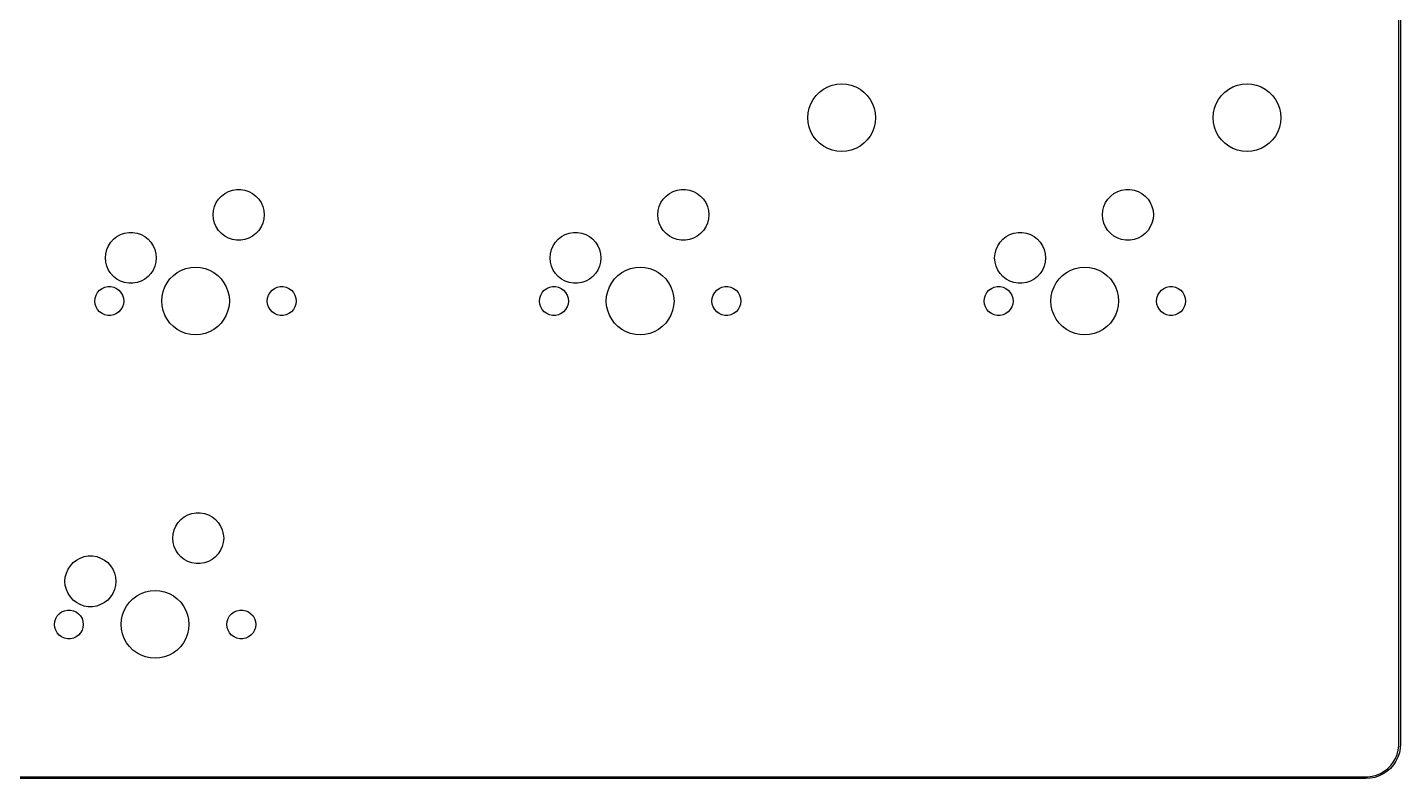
# Model space of a CAD drawing. Extents: x 3 to 1029, y 4 to 518.
# Drawn here: x 947.8 to 1028.7, y 409.6 to 453.9 of the extents above; entities that cross this region are included whole.
import ezdxf

# ---------------------------------------------------------------- set-up
doc = ezdxf.new("R2010")
doc.units = 0
doc.layers.add('BLACK', color=7, linetype='CONTINUOUS')

msp = doc.modelspace()

# ---------------------------------------------------------------- linework, layer by layer
at = {"layer": 'BLACK', "color": 3, "linetype": 'CONTINUOUS'}
for p, q in [((1028.583408, 411.698782), (1028.583408, 501.948782)), ((1028.684408, 501.948782), (1028.684408, 411.698782)), ((995.480408, 450.542382), (995.764408, 450.562682)), ((995.764408, 450.562682), (996.048408, 450.542382)), ((1019.356408, 450.542382), (1019.640408, 450.562682)), ((1019.640408, 450.562682), (1019.924408, 450.542382)), ((994.087408, 449.646782), (994.257408, 449.874482)), ((994.257408, 449.874482), (994.459408, 450.075682)), ((994.459408, 450.075682), (994.686408, 450.246182)), ((994.686408, 450.246182), (994.936408, 450.382482)), ((994.936408, 450.382482), (995.203408, 450.481882)), ((995.203408, 450.481882), (995.480408, 450.542382)), ((996.048408, 450.542382), (996.326408, 450.481882)), ((996.326408, 450.481882), (996.593408, 450.382482)), ((996.593408, 450.382482), (996.842408, 450.246182)), ((996.842408, 450.246182), (997.070408, 450.075682)), ((997.070408, 450.075682), (997.271408, 449.874482)), ((997.271408, 449.874482), (997.442408, 449.646782)), ((1017.963408, 449.646782), (1018.133408, 449.874482)), ((1018.133408, 449.874482), (1018.335408, 450.075682)), ((1018.335408, 450.075682), (1018.562408, 450.246182)), ((1018.562408, 450.246182), (1018.812408, 450.382482)), ((1018.812408, 450.382482), (1019.079408, 450.481882)), ((1019.079408, 450.481882), (1019.356408, 450.542382)), ((1019.924408, 450.542382), (1020.202408, 450.481882)), ((1020.202408, 450.481882), (1020.469408, 450.382482)), ((1020.469408, 450.382482), (1020.718408, 450.246182)), ((1020.718408, 450.246182), (1020.946408, 450.075682)), ((1020.946408, 450.075682), (1021.147408, 449.874482)), ((1021.147408, 449.874482), (1021.318408, 449.646782)), ((993.791408, 448.852582), (993.851408, 449.130482)), ((993.851408, 449.130482), (993.951408, 449.397082)), ((993.951408, 449.397082), (994.087408, 449.646782)), ((997.442408, 449.646782), (997.578408, 449.397082)), ((997.578408, 449.397082), (997.677408, 449.130482)), ((997.677408, 449.130482), (997.738408, 448.852582)), ((1017.667408, 448.852582), (1017.727408, 449.130482)), ((1017.727408, 449.130482), (1017.827408, 449.397082)), ((1017.827408, 449.397082), (1017.963408, 449.646782)), ((1021.318408, 449.646782), (1021.454408, 449.397082)), ((1021.454408, 449.397082), (1021.553408, 449.130482)), ((1021.553408, 449.130482), (1021.614408, 448.852582)), ((993.770408, 448.568782), (993.791408, 448.852582)), ((993.791408, 448.284982), (993.770408, 448.568782)), ((993.851408, 448.007082), (993.791408, 448.284982)), ((997.738408, 448.284982), (997.677408, 448.007082)), ((997.738408, 448.852582), (997.758408, 448.568782)), ((997.758408, 448.568782), (997.738408, 448.284982)), ((1017.646408, 448.568782), (1017.667408, 448.852582)), ((1017.667408, 448.284982), (1017.646408, 448.568782)), ((1017.727408, 448.007082), (1017.667408, 448.284982)), ((1021.614408, 448.284982), (1021.553408, 448.007082)), ((1021.614408, 448.852582), (1021.634408, 448.568782)), ((1021.634408, 448.568782), (1021.614408, 448.284982)), ((993.951408, 447.740482), (993.851408, 448.007082)), ((994.087408, 447.490782), (993.951408, 447.740482)), ((994.257408, 447.263082), (994.087408, 447.490782)), ((997.442408, 447.490782), (997.271408, 447.263082)), ((997.578408, 447.740482), (997.442408, 447.490782)), ((997.677408, 448.007082), (997.578408, 447.740482)), ((1017.827408, 447.740482), (1017.727408, 448.007082)), ((1017.963408, 447.490782), (1017.827408, 447.740482)), ((1018.133408, 447.263082), (1017.963408, 447.490782)), ((1021.318408, 447.490782), (1021.147408, 447.263082)), ((1021.454408, 447.740482), (1021.318408, 447.490782)), ((1021.553408, 448.007082), (1021.454408, 447.740482)), ((994.459408, 447.061882), (994.257408, 447.263082)), ((994.686408, 446.891382), (994.459408, 447.061882)), ((994.936408, 446.755082), (994.686408, 446.891382)), ((995.203408, 446.655682), (994.936408, 446.755082)), ((995.480408, 446.595182), (995.203408, 446.655682)), ((995.764408, 446.574882), (995.480408, 446.595182)), ((996.048408, 446.595182), (995.764408, 446.574882)), ((996.326408, 446.655682), (996.048408, 446.595182)), ((996.593408, 446.755082), (996.326408, 446.655682)), ((996.842408, 446.891382), (996.593408, 446.755082)), ((997.070408, 447.061882), (996.842408, 446.891382)), ((997.271408, 447.263082), (997.070408, 447.061882)), ((1018.335408, 447.061882), (1018.133408, 447.263082)), ((1018.562408, 446.891382), (1018.335408, 447.061882)), ((1018.812408, 446.755082), (1018.562408, 446.891382)), ((1019.079408, 446.655682), (1018.812408, 446.755082)), ((1019.356408, 446.595182), (1019.079408, 446.655682)), ((1019.640408, 446.574882), (1019.356408, 446.595182)), ((1019.924408, 446.595182), (1019.640408, 446.574882)), ((1020.202408, 446.655682), (1019.924408, 446.595182)), ((1020.469408, 446.755082), (1020.202408, 446.655682)), ((1020.718408, 446.891382), (1020.469408, 446.755082)), ((1020.946408, 447.061882), (1020.718408, 446.891382)), ((1021.147408, 447.263082), (1020.946408, 447.061882)), ((959.220408, 443.957382), (959.416408, 444.109582)), ((959.416408, 444.109582), (959.633408, 444.227482)), ((959.633408, 444.227482), (959.868408, 444.307882)), ((959.868408, 444.307882), (960.112408, 444.348682)), ((960.112408, 444.348682), (960.360408, 444.348682)), ((960.360408, 444.348682), (960.604408, 444.307882)), ((960.604408, 444.307882), (960.839408, 444.227482)), ((960.839408, 444.227482), (961.056408, 444.109582)), ((961.056408, 444.109582), (961.252408, 443.957382)), ((985.414408, 443.957382), (985.609408, 444.109582)), ((985.609408, 444.109582), (985.827408, 444.227482)), ((985.827408, 444.227482), (986.062408, 444.307882)), ((986.062408, 444.307882), (986.306408, 444.348682)), ((986.306408, 444.348682), (986.554408, 444.348682)), ((986.554408, 444.348682), (986.798408, 444.307882)), ((986.798408, 444.307882), (987.032408, 444.227482)), ((987.032408, 444.227482), (987.250408, 444.109582)), ((987.250408, 444.109582), (987.446408, 443.957382)), ((1011.608408, 443.957382), (1011.803408, 444.109582)), ((1011.803408, 444.109582), (1012.021408, 444.227482)), ((1012.021408, 444.227482), (1012.255408, 444.307882)), ((1012.255408, 444.307882), (1012.500408, 444.348682)), ((1012.500408, 444.348682), (1012.747408, 444.348682)), ((1012.747408, 444.348682), (1012.992408, 444.307882)), ((1012.992408, 444.307882), (1013.226408, 444.227482)), ((1013.226408, 444.227482), (1013.444408, 444.109582)), ((1013.444408, 444.109582), (1013.639408, 443.957382)), ((958.756408, 443.100682), (958.817408, 443.340782)), ((958.817408, 443.340782), (958.917408, 443.567682)), ((958.917408, 443.567682), (959.052408, 443.775082)), ((959.052408, 443.775082), (959.220408, 443.957382)), ((961.252408, 443.957382), (961.420408, 443.775082)), ((961.420408, 443.775082), (961.555408, 443.567682)), ((961.555408, 443.567682), (961.655408, 443.340782)), ((961.655408, 443.340782), (961.716408, 443.100682)), ((984.950408, 443.100682), (985.011408, 443.340782)), ((985.011408, 443.340782), (985.111408, 443.567682)), ((985.111408, 443.567682), (985.246408, 443.775082)), ((985.246408, 443.775082), (985.414408, 443.957382)), ((987.446408, 443.957382), (987.613408, 443.775082)), ((987.613408, 443.775082), (987.749408, 443.567682)), ((987.749408, 443.567682), (987.848408, 443.340782)), ((987.848408, 443.340782), (987.909408, 443.100682)), ((1011.144408, 443.100682), (1011.205408, 443.340782)), ((1011.205408, 443.340782), (1011.304408, 443.567682)), ((1011.304408, 443.567682), (1011.440408, 443.775082)), ((1011.440408, 443.775082), (1011.608408, 443.957382)), ((1013.639408, 443.957382), (1013.807408, 443.775082)), ((1013.807408, 443.775082), (1013.943408, 443.567682)), ((1013.943408, 443.567682), (1014.042408, 443.340782)), ((1014.042408, 443.340782), (1014.103408, 443.100682)), ((958.736408, 442.853782), (958.756408, 443.100682)), ((958.756408, 442.606882), (958.736408, 442.853782)), ((958.817408, 442.366782), (958.756408, 442.606882)), ((961.716408, 442.606882), (961.655408, 442.366782)), ((961.716408, 443.100682), (961.736408, 442.853782)), ((961.736408, 442.853782), (961.716408, 442.606882)), ((984.930408, 442.853782), (984.950408, 443.100682)), ((984.950408, 442.606882), (984.930408, 442.853782)), ((985.011408, 442.366782), (984.950408, 442.606882)), ((987.909408, 442.606882), (987.848408, 442.366782)), ((987.909408, 443.100682), (987.930408, 442.853782)), ((987.930408, 442.853782), (987.909408, 442.606882)), ((1011.123408, 442.853782), (1011.144408, 443.100682)), ((1011.144408, 442.606882), (1011.123408, 442.853782)), ((1011.205408, 442.366782), (1011.144408, 442.606882)), ((1014.103408, 442.606882), (1014.042408, 442.366782)), ((1014.103408, 443.100682), (1014.123408, 442.853782)), ((1014.123408, 442.853782), (1014.103408, 442.606882)), ((953.066408, 441.569482), (953.283408, 441.687482)), ((953.283408, 441.687482), (953.518408, 441.767882)), ((953.518408, 441.767882), (953.762408, 441.808682)), ((953.762408, 441.808682), (954.010408, 441.808682)), ((954.010408, 441.808682), (954.254408, 441.767882)), ((954.254408, 441.767882), (954.489408, 441.687482)), ((954.489408, 441.687482), (954.706408, 441.569482)), ((958.917408, 442.139882), (958.817408, 442.366782)), ((959.052408, 441.932482), (958.917408, 442.139882)), ((959.220408, 441.750182), (959.052408, 441.932482)), ((959.416408, 441.598082), (959.220408, 441.750182)), ((961.252408, 441.750182), (961.056408, 441.598082)), ((961.420408, 441.932482), (961.252408, 441.750182)), ((961.555408, 442.139882), (961.420408, 441.932482)), ((961.655408, 442.366782), (961.555408, 442.139882)), ((979.259408, 441.569482), (979.477408, 441.687482)), ((979.477408, 441.687482), (979.712408, 441.767882)), ((979.712408, 441.767882), (979.956408, 441.808682)), ((979.956408, 441.808682), (980.204408, 441.808682)), ((980.204408, 441.808682), (980.448408, 441.767882)), ((980.448408, 441.767882), (980.682408, 441.687482)), ((980.682408, 441.687482), (980.900408, 441.569482)), ((985.111408, 442.139882), (985.011408, 442.366782)), ((985.246408, 441.932482), (985.111408, 442.139882)), ((985.414408, 441.750182), (985.246408, 441.932482)), ((985.609408, 441.598082), (985.414408, 441.750182)), ((987.446408, 441.750182), (987.250408, 441.598082)), ((987.613408, 441.932482), (987.446408, 441.750182)), ((987.749408, 442.139882), (987.613408, 441.932482)), ((987.848408, 442.366782), (987.749408, 442.139882)), ((1005.453408, 441.569482), (1005.671408, 441.687482)), ((1005.671408, 441.687482), (1005.905408, 441.767882)), ((1005.905408, 441.767882), (1006.150408, 441.808682)), ((1006.150408, 441.808682), (1006.397408, 441.808682)), ((1006.397408, 441.808682), (1006.642408, 441.767882)), ((1006.642408, 441.767882), (1006.876408, 441.687482)), ((1006.876408, 441.687482), (1007.094408, 441.569482)), ((1011.304408, 442.139882), (1011.205408, 442.366782)), ((1011.440408, 441.932482), (1011.304408, 442.139882)), ((1011.608408, 441.750182), (1011.440408, 441.932482)), ((1011.803408, 441.598082), (1011.608408, 441.750182)), ((1013.639408, 441.750182), (1013.444408, 441.598082)), ((1013.807408, 441.932482), (1013.639408, 441.750182)), ((1013.943408, 442.139882), (1013.807408, 441.932482)), ((1014.042408, 442.366782), (1013.943408, 442.139882)), ((952.467408, 440.800782), (952.567408, 441.027682)), ((952.567408, 441.027682), (952.702408, 441.235082)), ((952.702408, 441.235082), (952.870408, 441.417382)), ((952.870408, 441.417382), (953.066408, 441.569482)), ((954.706408, 441.569482), (954.902408, 441.417382)), ((954.902408, 441.417382), (955.070408, 441.235082)), ((955.070408, 441.235082), (955.205408, 441.027682)), ((955.205408, 441.027682), (955.305408, 440.800782)), ((959.633408, 441.480082), (959.416408, 441.598082)), ((959.868408, 441.399682), (959.633408, 441.480082)), ((960.112408, 441.358882), (959.868408, 441.399682)), ((960.360408, 441.358882), (960.112408, 441.358882)), ((960.604408, 441.399682), (960.360408, 441.358882)), ((960.839408, 441.480082), (960.604408, 441.399682)), ((961.056408, 441.598082), (960.839408, 441.480082)), ((978.661408, 440.800782), (978.761408, 441.027682)), ((978.761408, 441.027682), (978.896408, 441.235082)), ((978.896408, 441.235082), (979.064408, 441.417382)), ((979.064408, 441.417382), (979.259408, 441.569482)), ((980.900408, 441.569482), (981.096408, 441.417382)), ((981.096408, 441.417382), (981.263408, 441.235082)), ((981.263408, 441.235082), (981.399408, 441.027682)), ((981.399408, 441.027682), (981.498408, 440.800782)), ((985.827408, 441.480082), (985.609408, 441.598082)), ((986.062408, 441.399682), (985.827408, 441.480082)), ((986.306408, 441.358882), (986.062408, 441.399682)), ((986.554408, 441.358882), (986.306408, 441.358882)), ((986.798408, 441.399682), (986.554408, 441.358882)), ((987.032408, 441.480082), (986.798408, 441.399682)), ((987.250408, 441.598082), (987.032408, 441.480082)), ((1004.855408, 440.800782), (1004.954408, 441.027682)), ((1004.954408, 441.027682), (1005.090408, 441.235082)), ((1005.090408, 441.235082), (1005.258408, 441.417382)), ((1005.258408, 441.417382), (1005.453408, 441.569482)), ((1007.094408, 441.569482), (1007.289408, 441.417382)), ((1007.289408, 441.417382), (1007.457408, 441.235082)), ((1007.457408, 441.235082), (1007.593408, 441.027682)), ((1007.593408, 441.027682), (1007.692408, 440.800782)), ((1012.021408, 441.480082), (1011.803408, 441.598082)), ((1012.255408, 441.399682), (1012.021408, 441.480082)), ((1012.500408, 441.358882), (1012.255408, 441.399682)), ((1012.747408, 441.358882), (1012.500408, 441.358882)), ((1012.992408, 441.399682), (1012.747408, 441.358882)), ((1013.226408, 441.480082), (1012.992408, 441.399682)), ((1013.444408, 441.598082), (1013.226408, 441.480082)), ((952.386408, 440.313782), (952.406408, 440.560682)), ((952.406408, 440.066882), (952.386408, 440.313782)), ((952.406408, 440.560682), (952.467408, 440.800782)), ((952.467408, 439.826782), (952.406408, 440.066882)), ((955.305408, 440.800782), (955.366408, 440.560682)), ((955.366408, 440.066882), (955.305408, 439.826782)), ((955.366408, 440.560682), (955.386408, 440.313782)), ((955.386408, 440.313782), (955.366408, 440.066882)), ((978.580408, 440.313782), (978.600408, 440.560682)), ((978.600408, 440.066882), (978.580408, 440.313782)), ((978.600408, 440.560682), (978.661408, 440.800782)), ((978.661408, 439.826782), (978.600408, 440.066882)), ((981.498408, 440.800782), (981.559408, 440.560682)), ((981.559408, 440.066882), (981.498408, 439.826782)), ((981.559408, 440.560682), (981.580408, 440.313782)), ((981.580408, 440.313782), (981.559408, 440.066882)), ((1004.773408, 440.313782), (1004.794408, 440.560682)), ((1004.794408, 440.066882), (1004.773408, 440.313782)), ((1004.794408, 440.560682), (1004.855408, 440.800782)), ((1004.855408, 439.826782), (1004.794408, 440.066882)), ((1007.692408, 440.800782), (1007.753408, 440.560682)), ((1007.753408, 440.066882), (1007.692408, 439.826782)), ((1007.753408, 440.560682), (1007.773408, 440.313782)), ((1007.773408, 440.313782), (1007.753408, 440.066882)), ((952.567408, 439.599882), (952.467408, 439.826782)), ((952.702408, 439.392482), (952.567408, 439.599882)), ((952.870408, 439.210182), (952.702408, 439.392482)), ((955.070408, 439.392482), (954.902408, 439.210182)), ((955.205408, 439.599882), (955.070408, 439.392482)), ((955.305408, 439.826782), (955.205408, 439.599882)), ((956.189408, 439.079482), (956.390408, 439.280682)), ((956.390408, 439.280682), (956.618408, 439.451182)), ((956.618408, 439.451182), (956.868408, 439.587482)), ((956.868408, 439.587482), (957.134408, 439.686882)), ((957.134408, 439.686882), (957.412408, 439.747382)), ((957.412408, 439.747382), (957.696408, 439.767682)), ((957.696408, 439.767682), (957.980408, 439.747382)), ((957.980408, 439.747382), (958.258408, 439.686882)), ((958.258408, 439.686882), (958.524408, 439.587482)), ((958.524408, 439.587482), (958.774408, 439.451182)), ((958.774408, 439.451182), (959.002408, 439.280682)), ((959.002408, 439.280682), (959.203408, 439.079482)), ((978.761408, 439.599882), (978.661408, 439.826782)), ((978.896408, 439.392482), (978.761408, 439.599882)), ((979.064408, 439.210182), (978.896408, 439.392482)), ((981.263408, 439.392482), (981.096408, 439.210182)), ((981.399408, 439.599882), (981.263408, 439.392482)), ((981.498408, 439.826782), (981.399408, 439.599882)), ((982.383408, 439.079482), (982.584408, 439.280682)), ((982.584408, 439.280682), (982.812408, 439.451182)), ((982.812408, 439.451182), (983.061408, 439.587482)), ((983.061408, 439.587482), (983.328408, 439.686882)), ((983.328408, 439.686882), (983.606408, 439.747382)), ((983.606408, 439.747382), (983.890408, 439.767682)), ((983.890408, 439.767682), (984.174408, 439.747382)), ((984.174408, 439.747382), (984.451408, 439.686882)), ((984.451408, 439.686882), (984.718408, 439.587482)), ((984.718408, 439.587482), (984.968408, 439.451182)), ((984.968408, 439.451182), (985.195408, 439.280682)), ((985.195408, 439.280682), (985.397408, 439.079482)), ((1004.954408, 439.599882), (1004.855408, 439.826782)), ((1005.090408, 439.392482), (1004.954408, 439.599882)), ((1005.258408, 439.210182), (1005.090408, 439.392482)), ((1007.457408, 439.392482), (1007.289408, 439.210182)), ((1007.593408, 439.599882), (1007.457408, 439.392482)), ((1007.692408, 439.826782), (1007.593408, 439.599882)), ((1008.577408, 439.079482), (1008.778408, 439.280682)), ((1008.778408, 439.280682), (1009.006408, 439.451182)), ((1009.006408, 439.451182), (1009.255408, 439.587482)), ((1009.255408, 439.587482), (1009.522408, 439.686882)), ((1009.522408, 439.686882), (1009.800408, 439.747382)), ((1009.800408, 439.747382), (1010.083408, 439.767682)), ((1010.083408, 439.767682), (1010.367408, 439.747382)), ((1010.367408, 439.747382), (1010.645408, 439.686882)), ((1010.645408, 439.686882), (1010.912408, 439.587482)), ((1010.912408, 439.587482), (1011.161408, 439.451182)), ((1011.161408, 439.451182), (1011.389408, 439.280682)), ((1011.389408, 439.280682), (1011.590408, 439.079482)), ((952.047408, 438.406082), (952.191408, 438.510682)), ((952.191408, 438.510682), (952.353408, 438.583082)), ((952.353408, 438.583082), (952.527408, 438.619982)), ((952.527408, 438.619982), (952.705408, 438.619982)), ((952.705408, 438.619982), (952.879408, 438.583082)), ((953.066408, 439.058082), (952.870408, 439.210182)), ((952.879408, 438.583082), (953.041408, 438.510682)), ((953.041408, 438.510682), (953.185408, 438.406082)), ((953.283408, 438.940082), (953.066408, 439.058082)), ((953.518408, 438.859682), (953.283408, 438.940082)), ((953.762408, 438.818882), (953.518408, 438.859682)), ((954.010408, 438.818882), (953.762408, 438.818882)), ((954.254408, 438.859682), (954.010408, 438.818882)), ((954.489408, 438.940082), (954.254408, 438.859682)), ((954.706408, 439.058082), (954.489408, 438.940082)), ((954.902408, 439.210182), (954.706408, 439.058082)), ((955.783408, 438.335482), (955.882408, 438.602082)), ((955.882408, 438.602082), (956.019408, 438.851782)), ((956.019408, 438.851782), (956.189408, 439.079482)), ((959.203408, 439.079482), (959.373408, 438.851782)), ((959.373408, 438.851782), (959.510408, 438.602082)), ((959.510408, 438.602082), (959.609408, 438.335482)), ((962.207408, 438.406082), (962.351408, 438.510682)), ((962.351408, 438.510682), (962.513408, 438.583082)), ((962.513408, 438.583082), (962.687408, 438.619982)), ((962.687408, 438.619982), (962.865408, 438.619982)), ((962.865408, 438.619982), (963.039408, 438.583082)), ((963.039408, 438.583082), (963.201408, 438.510682)), ((963.201408, 438.510682), (963.345408, 438.406082)), ((978.240408, 438.406082), (978.384408, 438.510682)), ((978.384408, 438.510682), (978.547408, 438.583082)), ((978.547408, 438.583082), (978.721408, 438.619982)), ((978.721408, 438.619982), (978.899408, 438.619982)), ((978.899408, 438.619982), (979.073408, 438.583082)), ((979.259408, 439.058082), (979.064408, 439.210182)), ((979.073408, 438.583082), (979.235408, 438.510682)), ((979.235408, 438.510682), (979.379408, 438.406082)), ((979.477408, 438.940082), (979.259408, 439.058082)), ((979.712408, 438.859682), (979.477408, 438.940082)), ((979.956408, 438.818882), (979.712408, 438.859682)), ((980.204408, 438.818882), (979.956408, 438.818882)), ((980.448408, 438.859682), (980.204408, 438.818882)), ((980.682408, 438.940082), (980.448408, 438.859682)), ((980.900408, 439.058082), (980.682408, 438.940082)), ((981.096408, 439.210182), (980.900408, 439.058082)), ((981.977408, 438.335482), (982.076408, 438.602082)), ((982.076408, 438.602082), (982.212408, 438.851782)), ((982.212408, 438.851782), (982.383408, 439.079482)), ((985.397408, 439.079482), (985.567408, 438.851782)), ((985.567408, 438.851782), (985.703408, 438.602082)), ((985.703408, 438.602082), (985.803408, 438.335482)), ((988.400408, 438.406082), (988.544408, 438.510682)), ((988.544408, 438.510682), (988.707408, 438.583082)), ((988.707408, 438.583082), (988.881408, 438.619982)), ((988.881408, 438.619982), (989.059408, 438.619982)), ((989.059408, 438.619982), (989.233408, 438.583082)), ((989.233408, 438.583082), (989.395408, 438.510682)), ((989.395408, 438.510682), (989.539408, 438.406082)), ((1004.434408, 438.406082), (1004.578408, 438.510682)), ((1004.578408, 438.510682), (1004.741408, 438.583082)), ((1004.741408, 438.583082), (1004.915408, 438.619982)), ((1004.915408, 438.619982), (1005.092408, 438.619982)), ((1005.092408, 438.619982), (1005.266408, 438.583082)), ((1005.453408, 439.058082), (1005.258408, 439.210182)), ((1005.266408, 438.583082), (1005.429408, 438.510682)), ((1005.429408, 438.510682), (1005.573408, 438.406082)), ((1005.671408, 438.940082), (1005.453408, 439.058082)), ((1005.905408, 438.859682), (1005.671408, 438.940082)), ((1006.150408, 438.818882), (1005.905408, 438.859682)), ((1006.397408, 438.818882), (1006.150408, 438.818882)), ((1006.642408, 438.859682), (1006.397408, 438.818882)), ((1006.876408, 438.940082), (1006.642408, 438.859682)), ((1007.094408, 439.058082), (1006.876408, 438.940082)), ((1007.289408, 439.210182), (1007.094408, 439.058082)), ((1008.170408, 438.335482), (1008.270408, 438.602082)), ((1008.270408, 438.602082), (1008.406408, 438.851782)), ((1008.406408, 438.851782), (1008.577408, 439.079482)), ((1011.590408, 439.079482), (1011.761408, 438.851782)), ((1011.761408, 438.851782), (1011.897408, 438.602082)), ((1011.897408, 438.602082), (1011.997408, 438.335482)), ((1014.594408, 438.406082), (1014.738408, 438.510682)), ((1014.738408, 438.510682), (1014.901408, 438.583082)), ((1014.901408, 438.583082), (1015.075408, 438.619982)), ((1015.075408, 438.619982), (1015.252408, 438.619982)), ((1015.252408, 438.619982), (1015.426408, 438.583082)), ((1015.426408, 438.583082), (1015.589408, 438.510682)), ((1015.589408, 438.510682), (1015.733408, 438.406082)), ((951.765408, 437.773782), (951.784408, 437.950682)), ((951.784408, 437.596882), (951.765408, 437.773782)), ((951.784408, 437.950682), (951.839408, 438.119882)), ((951.839408, 438.119882), (951.928408, 438.273882)), ((951.928408, 438.273882), (952.047408, 438.406082)), ((953.185408, 438.406082), (953.304408, 438.273882)), ((953.304408, 438.273882), (953.393408, 438.119882)), ((953.393408, 438.119882), (953.448408, 437.950682)), ((953.448408, 437.950682), (953.467408, 437.773782)), ((953.467408, 437.773782), (953.448408, 437.596882)), ((955.702408, 437.773782), (955.722408, 438.057582)), ((955.722408, 437.489982), (955.702408, 437.773782)), ((955.722408, 438.057582), (955.783408, 438.335482)), ((959.609408, 438.335482), (959.670408, 438.057582)), ((959.670408, 438.057582), (959.690408, 437.773782)), ((959.690408, 437.773782), (959.670408, 437.489982)), ((961.925408, 437.773782), (961.944408, 437.950682)), ((961.944408, 437.596882), (961.925408, 437.773782)), ((961.944408, 437.950682), (961.999408, 438.119882)), ((961.999408, 438.119882), (962.088408, 438.273882)), ((962.088408, 438.273882), (962.207408, 438.406082)), ((963.345408, 438.406082), (963.464408, 438.273882)), ((963.464408, 438.273882), (963.553408, 438.119882)), ((963.553408, 438.119882), (963.608408, 437.950682)), ((963.608408, 437.950682), (963.627408, 437.773782)), ((963.627408, 437.773782), (963.608408, 437.596882)), ((977.959408, 437.773782), (977.977408, 437.950682)), ((977.977408, 437.596882), (977.959408, 437.773782)), ((977.977408, 437.950682), (978.032408, 438.119882)), ((978.032408, 438.119882), (978.121408, 438.273882)), ((978.121408, 438.273882), (978.240408, 438.406082)), ((979.379408, 438.406082), (979.498408, 438.273882)), ((979.498408, 438.273882), (979.587408, 438.119882)), ((979.587408, 438.119882), (979.642408, 437.950682)), ((979.642408, 437.950682), (979.661408, 437.773782)), ((979.661408, 437.773782), (979.642408, 437.596882)), ((981.896408, 437.773782), (981.916408, 438.057582)), ((981.916408, 437.489982), (981.896408, 437.773782)), ((981.916408, 438.057582), (981.977408, 438.335482)), ((985.803408, 438.335482), (985.863408, 438.057582)), ((985.863408, 438.057582), (985.884408, 437.773782)), ((985.884408, 437.773782), (985.863408, 437.489982)), ((988.119408, 437.773782), (988.137408, 437.950682)), ((988.137408, 437.596882), (988.119408, 437.773782)), ((988.137408, 437.950682), (988.192408, 438.119882)), ((988.192408, 438.119882), (988.281408, 438.273882)), ((988.281408, 438.273882), (988.400408, 438.406082)), ((989.539408, 438.406082), (989.658408, 438.273882)), ((989.658408, 438.273882), (989.747408, 438.119882)), ((989.747408, 438.119882), (989.802408, 437.950682)), ((989.802408, 437.950682), (989.821408, 437.773782)), ((989.821408, 437.773782), (989.802408, 437.596882)), ((1004.153408, 437.773782), (1004.171408, 437.950682)), ((1004.171408, 437.596882), (1004.153408, 437.773782)), ((1004.171408, 437.950682), (1004.226408, 438.119882)), ((1004.226408, 438.119882), (1004.315408, 438.273882)), ((1004.315408, 438.273882), (1004.434408, 438.406082)), ((1005.573408, 438.406082), (1005.692408, 438.273882)), ((1005.692408, 438.273882), (1005.781408, 438.119882)), ((1005.781408, 438.119882), (1005.836408, 437.950682)), ((1005.836408, 437.950682), (1005.854408, 437.773782)), ((1005.854408, 437.773782), (1005.836408, 437.596882)), ((1008.090408, 437.773782), (1008.110408, 438.057582)), ((1008.110408, 437.489982), (1008.090408, 437.773782)), ((1008.110408, 438.057582), (1008.170408, 438.335482)), ((1011.997408, 438.335482), (1012.057408, 438.057582)), ((1012.057408, 438.057582), (1012.077408, 437.773782)), ((1012.077408, 437.773782), (1012.057408, 437.489982)), ((1014.313408, 437.773782), (1014.331408, 437.950682)), ((1014.331408, 437.596882), (1014.313408, 437.773782)), ((1014.331408, 437.950682), (1014.386408, 438.119882)), ((1014.386408, 438.119882), (1014.475408, 438.273882)), ((1014.475408, 438.273882), (1014.594408, 438.406082)), ((1015.733408, 438.406082), (1015.852408, 438.273882)), ((1015.852408, 438.273882), (1015.941408, 438.119882)), ((1015.941408, 438.119882), (1015.996408, 437.950682)), ((1015.996408, 437.950682), (1016.014408, 437.773782)), ((1016.014408, 437.773782), (1015.996408, 437.596882)), ((951.839408, 437.427682), (951.784408, 437.596882)), ((951.928408, 437.273682), (951.839408, 437.427682)), ((952.047408, 437.141482), (951.928408, 437.273682)), ((952.191408, 437.036882), (952.047408, 437.141482)), ((952.353408, 436.964482), (952.191408, 437.036882)), ((952.527408, 436.927582), (952.353408, 436.964482)), ((952.705408, 436.927582), (952.527408, 436.927582)), ((952.879408, 436.964482), (952.705408, 436.927582)), ((953.041408, 437.036882), (952.879408, 436.964482)), ((953.185408, 437.141482), (953.041408, 437.036882)), ((953.304408, 437.273682), (953.185408, 437.141482)), ((953.393408, 437.427682), (953.304408, 437.273682)), ((953.448408, 437.596882), (953.393408, 437.427682)), ((955.783408, 437.212082), (955.722408, 437.489982)), ((955.882408, 436.945482), (955.783408, 437.212082)), ((956.019408, 436.695782), (955.882408, 436.945482)), ((959.510408, 436.945482), (959.373408, 436.695782)), ((959.609408, 437.212082), (959.510408, 436.945482)), ((959.670408, 437.489982), (959.609408, 437.212082)), ((961.999408, 437.427682), (961.944408, 437.596882)), ((962.088408, 437.273682), (961.999408, 437.427682)), ((962.207408, 437.141482), (962.088408, 437.273682)), ((962.351408, 437.036882), (962.207408, 437.141482)), ((962.513408, 436.964482), (962.351408, 437.036882)), ((962.687408, 436.927582), (962.513408, 436.964482)), ((962.865408, 436.927582), (962.687408, 436.927582)), ((963.039408, 436.964482), (962.865408, 436.927582)), ((963.201408, 437.036882), (963.039408, 436.964482)), ((963.345408, 437.141482), (963.201408, 437.036882)), ((963.464408, 437.273682), (963.345408, 437.141482)), ((963.553408, 437.427682), (963.464408, 437.273682)), ((963.608408, 437.596882), (963.553408, 437.427682)), ((978.032408, 437.427682), (977.977408, 437.596882)), ((978.121408, 437.273682), (978.032408, 437.427682)), ((978.240408, 437.141482), (978.121408, 437.273682)), ((978.384408, 437.036882), (978.240408, 437.141482)), ((978.547408, 436.964482), (978.384408, 437.036882)), ((978.721408, 436.927582), (978.547408, 436.964482)), ((978.899408, 436.927582), (978.721408, 436.927582)), ((979.073408, 436.964482), (978.899408, 436.927582)), ((979.235408, 437.036882), (979.073408, 436.964482)), ((979.379408, 437.141482), (979.235408, 437.036882)), ((979.498408, 437.273682), (979.379408, 437.141482)), ((979.587408, 437.427682), (979.498408, 437.273682)), ((979.642408, 437.596882), (979.587408, 437.427682)), ((981.977408, 437.212082), (981.916408, 437.489982)), ((982.076408, 436.945482), (981.977408, 437.212082)), ((982.212408, 436.695782), (982.076408, 436.945482)), ((985.703408, 436.945482), (985.567408, 436.695782)), ((985.803408, 437.212082), (985.703408, 436.945482)), ((985.863408, 437.489982), (985.803408, 437.212082)), ((988.192408, 437.427682), (988.137408, 437.596882)), ((988.281408, 437.273682), (988.192408, 437.427682)), ((988.400408, 437.141482), (988.281408, 437.273682)), ((988.544408, 437.036882), (988.400408, 437.141482)), ((988.707408, 436.964482), (988.544408, 437.036882)), ((988.881408, 436.927582), (988.707408, 436.964482)), ((989.059408, 436.927582), (988.881408, 436.927582)), ((989.233408, 436.964482), (989.059408, 436.927582)), ((989.395408, 437.036882), (989.233408, 436.964482)), ((989.539408, 437.141482), (989.395408, 437.036882)), ((989.658408, 437.273682), (989.539408, 437.141482)), ((989.747408, 437.427682), (989.658408, 437.273682)), ((989.802408, 437.596882), (989.747408, 437.427682)), ((1004.226408, 437.427682), (1004.171408, 437.596882)), ((1004.315408, 437.273682), (1004.226408, 437.427682)), ((1004.434408, 437.141482), (1004.315408, 437.273682)), ((1004.578408, 437.036882), (1004.434408, 437.141482)), ((1004.741408, 436.964482), (1004.578408, 437.036882)), ((1004.915408, 436.927582), (1004.741408, 436.964482)), ((1005.092408, 436.927582), (1004.915408, 436.927582)), ((1005.266408, 436.964482), (1005.092408, 436.927582)), ((1005.429408, 437.036882), (1005.266408, 436.964482)), ((1005.573408, 437.141482), (1005.429408, 437.036882)), ((1005.692408, 437.273682), (1005.573408, 437.141482)), ((1005.781408, 437.427682), (1005.692408, 437.273682)), ((1005.836408, 437.596882), (1005.781408, 437.427682)), ((1008.170408, 437.212082), (1008.110408, 437.489982)), ((1008.270408, 436.945482), (1008.170408, 437.212082)), ((1008.406408, 436.695782), (1008.270408, 436.945482)), ((1011.897408, 436.945482), (1011.761408, 436.695782)), ((1011.997408, 437.212082), (1011.897408, 436.945482)), ((1012.057408, 437.489982), (1011.997408, 437.212082)), ((1014.386408, 437.427682), (1014.331408, 437.596882)), ((1014.475408, 437.273682), (1014.386408, 437.427682)), ((1014.594408, 437.141482), (1014.475408, 437.273682)), ((1014.738408, 437.036882), (1014.594408, 437.141482)), ((1014.901408, 436.964482), (1014.738408, 437.036882)), ((1015.075408, 436.927582), (1014.901408, 436.964482)), ((1015.252408, 436.927582), (1015.075408, 436.927582)), ((1015.426408, 436.964482), (1015.252408, 436.927582)), ((1015.589408, 437.036882), (1015.426408, 436.964482)), ((1015.733408, 437.141482), (1015.589408, 437.036882)), ((1015.852408, 437.273682), (1015.733408, 437.141482)), ((1015.941408, 437.427682), (1015.852408, 437.273682)), ((1015.996408, 437.596882), (1015.941408, 437.427682)), ((956.189408, 436.468082), (956.019408, 436.695782)), ((956.390408, 436.266882), (956.189408, 436.468082)), ((956.618408, 436.096382), (956.390408, 436.266882)), ((956.868408, 435.960082), (956.618408, 436.096382)), ((958.774408, 436.096382), (958.524408, 435.960082)), ((959.002408, 436.266882), (958.774408, 436.096382)), ((959.203408, 436.468082), (959.002408, 436.266882)), ((959.373408, 436.695782), (959.203408, 436.468082)), ((982.383408, 436.468082), (982.212408, 436.695782)), ((982.584408, 436.266882), (982.383408, 436.468082)), ((982.812408, 436.096382), (982.584408, 436.266882)), ((983.061408, 435.960082), (982.812408, 436.096382)), ((984.968408, 436.096382), (984.718408, 435.960082)), ((985.195408, 436.266882), (984.968408, 436.096382)), ((985.397408, 436.468082), (985.195408, 436.266882)), ((985.567408, 436.695782), (985.397408, 436.468082)), ((1008.577408, 436.468082), (1008.406408, 436.695782)), ((1008.778408, 436.266882), (1008.577408, 436.468082)), ((1009.006408, 436.096382), (1008.778408, 436.266882)), ((1009.255408, 435.960082), (1009.006408, 436.096382)), ((1011.161408, 436.096382), (1010.912408, 435.960082)), ((1011.389408, 436.266882), (1011.161408, 436.096382)), ((1011.590408, 436.468082), (1011.389408, 436.266882)), ((1011.761408, 436.695782), (1011.590408, 436.468082)), ((957.134408, 435.860682), (956.868408, 435.960082)), ((957.412408, 435.800182), (957.134408, 435.860682)), ((957.696408, 435.779882), (957.412408, 435.800182)), ((957.980408, 435.800182), (957.696408, 435.779882)), ((958.258408, 435.860682), (957.980408, 435.800182)), ((958.524408, 435.960082), (958.258408, 435.860682)), ((983.328408, 435.860682), (983.061408, 435.960082)), ((983.606408, 435.800182), (983.328408, 435.860682)), ((983.890408, 435.779882), (983.606408, 435.800182)), ((984.174408, 435.800182), (983.890408, 435.779882)), ((984.451408, 435.860682), (984.174408, 435.800182)), ((984.718408, 435.960082), (984.451408, 435.860682)), ((1009.522408, 435.860682), (1009.255408, 435.960082)), ((1009.800408, 435.800182), (1009.522408, 435.860682)), ((1010.083408, 435.779882), (1009.800408, 435.800182)), ((1010.367408, 435.800182), (1010.083408, 435.779882)), ((1010.645408, 435.860682), (1010.367408, 435.800182)), ((1010.912408, 435.960082), (1010.645408, 435.860682)), ((956.536408, 424.517782), (956.671408, 424.724782)), ((956.671408, 424.724782), (956.839408, 424.907782)), ((956.839408, 424.907782), (957.034408, 425.059782)), ((957.034408, 425.059782), (957.252408, 425.177782)), ((957.252408, 425.177782), (957.487408, 425.257782)), ((957.487408, 425.257782), (957.731408, 425.298782)), ((957.731408, 425.298782), (957.979408, 425.298782)), ((957.979408, 425.298782), (958.223408, 425.257782)), ((958.223408, 425.257782), (958.457408, 425.177782)), ((958.457408, 425.177782), (958.675408, 425.059782)), ((958.675408, 425.059782), (958.871408, 424.907782)), ((958.871408, 424.907782), (959.038408, 424.724782)), ((959.038408, 424.724782), (959.174408, 424.517782)), ((956.355408, 423.803782), (956.375408, 424.050782)), ((956.375408, 424.050782), (956.436408, 424.290782)), ((956.436408, 424.290782), (956.536408, 424.517782)), ((959.174408, 424.517782), (959.273408, 424.290782)), ((959.273408, 424.290782), (959.334408, 424.050782)), ((959.334408, 424.050782), (959.355408, 423.803782)), ((956.375408, 423.556782), (956.355408, 423.803782)), ((956.436408, 423.316782), (956.375408, 423.556782)), ((956.536408, 423.089782), (956.436408, 423.316782)), ((956.671408, 422.882782), (956.536408, 423.089782)), ((959.174408, 423.089782), (959.038408, 422.882782)), ((959.273408, 423.316782), (959.174408, 423.089782)), ((959.334408, 423.556782), (959.273408, 423.316782)), ((959.355408, 423.803782), (959.334408, 423.556782)), ((950.321408, 422.184782), (950.489408, 422.367782)), ((950.489408, 422.367782), (950.684408, 422.519782)), ((950.684408, 422.519782), (950.902408, 422.637782)), ((950.902408, 422.637782), (951.137408, 422.717782)), ((951.137408, 422.717782), (951.381408, 422.758782)), ((951.381408, 422.758782), (951.629408, 422.758782)), ((951.629408, 422.758782), (951.873408, 422.717782)), ((951.873408, 422.717782), (952.107408, 422.637782)), ((952.107408, 422.637782), (952.325408, 422.519782)), ((952.325408, 422.519782), (952.521408, 422.367782)), ((952.521408, 422.367782), (952.688408, 422.184782)), ((956.839408, 422.699782), (956.671408, 422.882782)), ((957.034408, 422.547782), (956.839408, 422.699782)), ((957.252408, 422.429782), (957.034408, 422.547782)), ((957.487408, 422.349782), (957.252408, 422.429782)), ((957.731408, 422.308782), (957.487408, 422.349782)), ((957.979408, 422.308782), (957.731408, 422.308782)), ((958.223408, 422.349782), (957.979408, 422.308782)), ((958.457408, 422.429782), (958.223408, 422.349782)), ((958.675408, 422.547782), (958.457408, 422.429782)), ((958.871408, 422.699782), (958.675408, 422.547782)), ((959.038408, 422.882782), (958.871408, 422.699782)), ((950.005408, 421.263782), (950.025408, 421.510782)), ((950.025408, 421.510782), (950.086408, 421.750782)), ((950.086408, 421.750782), (950.186408, 421.977782)), ((950.186408, 421.977782), (950.321408, 422.184782)), ((952.688408, 422.184782), (952.824408, 421.977782)), ((952.824408, 421.977782), (952.923408, 421.750782)), ((952.923408, 421.750782), (952.984408, 421.510782)), ((952.984408, 421.510782), (953.005408, 421.263782)), ((950.025408, 421.016782), (950.005408, 421.263782)), ((950.086408, 420.776782), (950.025408, 421.016782)), ((950.186408, 420.549782), (950.086408, 420.776782)), ((952.923408, 420.776782), (952.824408, 420.549782)), ((952.984408, 421.016782), (952.923408, 420.776782)), ((953.005408, 421.263782), (952.984408, 421.016782)), ((954.486408, 420.537782), (954.753408, 420.636782)), ((954.753408, 420.636782), (955.031408, 420.697782)), ((955.031408, 420.697782), (955.315408, 420.717782)), ((955.315408, 420.717782), (955.599408, 420.697782)), ((955.599408, 420.697782), (955.876408, 420.636782)), ((955.876408, 420.636782), (956.143408, 420.537782)), ((950.321408, 420.342782), (950.186408, 420.549782)), ((950.489408, 420.159782), (950.321408, 420.342782)), ((950.684408, 420.007782), (950.489408, 420.159782)), ((950.902408, 419.889782), (950.684408, 420.007782)), ((951.137408, 419.809782), (950.902408, 419.889782)), ((952.107408, 419.889782), (951.873408, 419.809782)), ((952.325408, 420.007782), (952.107408, 419.889782)), ((952.521408, 420.159782), (952.325408, 420.007782)), ((952.688408, 420.342782), (952.521408, 420.159782)), ((952.824408, 420.549782), (952.688408, 420.342782)), ((953.637408, 419.801782), (953.808408, 420.029782)), ((953.808408, 420.029782), (954.009408, 420.230782)), ((954.009408, 420.230782), (954.237408, 420.400782)), ((954.237408, 420.400782), (954.486408, 420.537782)), ((956.143408, 420.537782), (956.393408, 420.400782)), ((956.393408, 420.400782), (956.620408, 420.230782)), ((956.620408, 420.230782), (956.822408, 420.029782)), ((956.822408, 420.029782), (956.992408, 419.801782)), ((949.402408, 418.900782), (949.457408, 419.069782)), ((949.457408, 419.069782), (949.546408, 419.223782)), ((949.546408, 419.223782), (949.665408, 419.355782)), ((949.665408, 419.355782), (949.809408, 419.460782)), ((949.809408, 419.460782), (949.972408, 419.532782)), ((949.972408, 419.532782), (950.146408, 419.569782)), ((950.146408, 419.569782), (950.324408, 419.569782)), ((950.324408, 419.569782), (950.498408, 419.532782)), ((950.498408, 419.532782), (950.660408, 419.460782)), ((950.660408, 419.460782), (950.804408, 419.355782)), ((950.804408, 419.355782), (950.923408, 419.223782)), ((950.923408, 419.223782), (951.012408, 419.069782)), ((951.012408, 419.069782), (951.067408, 418.900782)), ((951.381408, 419.768782), (951.137408, 419.809782)), ((951.629408, 419.768782), (951.381408, 419.768782)), ((951.873408, 419.809782), (951.629408, 419.768782)), ((953.321408, 418.723782), (953.341408, 419.007782)), ((953.341408, 419.007782), (953.402408, 419.285782)), ((953.402408, 419.285782), (953.501408, 419.551782)), ((953.501408, 419.551782), (953.637408, 419.801782)), ((956.992408, 419.801782), (957.128408, 419.551782)), ((957.128408, 419.551782), (957.228408, 419.285782)), ((957.228408, 419.285782), (957.288408, 419.007782)), ((957.288408, 419.007782), (957.309408, 418.723782)), ((959.562408, 418.900782), (959.617408, 419.069782)), ((959.617408, 419.069782), (959.706408, 419.223782)), ((959.706408, 419.223782), (959.825408, 419.355782)), ((959.825408, 419.355782), (959.969408, 419.460782)), ((959.969408, 419.460782), (960.132408, 419.532782)), ((960.132408, 419.532782), (960.306408, 419.569782)), ((960.306408, 419.569782), (960.484408, 419.569782)), ((960.484408, 419.569782), (960.658408, 419.532782)), ((960.658408, 419.532782), (960.820408, 419.460782)), ((960.820408, 419.460782), (960.964408, 419.355782)), ((960.964408, 419.355782), (961.083408, 419.223782)), ((961.083408, 419.223782), (961.172408, 419.069782)), ((961.172408, 419.069782), (961.227408, 418.900782)), ((949.384408, 418.723782), (949.402408, 418.900782)), ((949.402408, 418.546782), (949.384408, 418.723782)), ((949.457408, 418.377782), (949.402408, 418.546782)), ((949.546408, 418.223782), (949.457408, 418.377782)), ((949.665408, 418.091782), (949.546408, 418.223782)), ((950.923408, 418.223782), (950.804408, 418.091782)), ((951.012408, 418.377782), (950.923408, 418.223782)), ((951.067408, 418.546782), (951.012408, 418.377782)), ((951.067408, 418.900782), (951.086408, 418.723782)), ((951.086408, 418.723782), (951.067408, 418.546782)), ((953.341408, 418.439782), (953.321408, 418.723782)), ((953.402408, 418.161782), (953.341408, 418.439782)), ((957.288408, 418.439782), (957.228408, 418.161782)), ((957.309408, 418.723782), (957.288408, 418.439782)), ((959.544408, 418.723782), (959.562408, 418.900782)), ((959.562408, 418.546782), (959.544408, 418.723782)), ((959.617408, 418.377782), (959.562408, 418.546782)), ((959.706408, 418.223782), (959.617408, 418.377782)), ((959.825408, 418.091782), (959.706408, 418.223782)), ((961.083408, 418.223782), (960.964408, 418.091782)), ((961.172408, 418.377782), (961.083408, 418.223782)), ((961.227408, 418.546782), (961.172408, 418.377782)), ((961.227408, 418.900782), (961.246408, 418.723782)), ((961.246408, 418.723782), (961.227408, 418.546782)), ((949.809408, 417.986782), (949.665408, 418.091782)), ((949.972408, 417.914782), (949.809408, 417.986782)), ((950.146408, 417.877782), (949.972408, 417.914782)), ((950.324408, 417.877782), (950.146408, 417.877782)), ((950.498408, 417.914782), (950.324408, 417.877782)), ((950.660408, 417.986782), (950.498408, 417.914782)), ((950.804408, 418.091782), (950.660408, 417.986782)), ((953.501408, 417.895782), (953.402408, 418.161782)), ((953.637408, 417.645782), (953.501408, 417.895782)), ((953.808408, 417.417782), (953.637408, 417.645782)), ((954.009408, 417.216782), (953.808408, 417.417782)), ((956.822408, 417.417782), (956.620408, 417.216782)), ((956.992408, 417.645782), (956.822408, 417.417782)), ((957.128408, 417.895782), (956.992408, 417.645782)), ((957.228408, 418.161782), (957.128408, 417.895782)), ((959.969408, 417.986782), (959.825408, 418.091782)), ((960.132408, 417.914782), (959.969408, 417.986782)), ((960.306408, 417.877782), (960.132408, 417.914782)), ((960.484408, 417.877782), (960.306408, 417.877782)), ((960.658408, 417.914782), (960.484408, 417.877782)), ((960.820408, 417.986782), (960.658408, 417.914782)), ((960.964408, 418.091782), (960.820408, 417.986782)), ((954.237408, 417.046782), (954.009408, 417.216782)), ((954.486408, 416.909782), (954.237408, 417.046782)), ((954.753408, 416.810782), (954.486408, 416.909782)), ((955.031408, 416.749782), (954.753408, 416.810782)), ((955.315408, 416.729782), (955.031408, 416.749782)), ((955.599408, 416.749782), (955.315408, 416.729782)), ((955.876408, 416.810782), (955.599408, 416.749782)), ((956.143408, 416.909782), (955.876408, 416.810782)), ((956.393408, 417.046782), (956.143408, 416.909782)), ((956.620408, 417.216782), (956.393408, 417.046782)), ((1028.386408, 410.834782), (1028.484408, 411.070782)), ((1028.484408, 411.070782), (1028.550408, 411.317782)), ((1028.614408, 411.167782), (1028.527408, 410.913782)), ((1028.550408, 411.317782), (1028.583408, 411.570782)), ((1028.583408, 411.570782), (1028.583408, 411.698782)), ((1028.666408, 411.430782), (1028.614408, 411.167782)), ((1028.684408, 411.698782), (1028.666408, 411.430782)), ((1027.719408, 410.073782), (1027.922408, 410.229782)), ((1028.083408, 410.248782), (1027.881408, 410.072782)), ((1027.922408, 410.229782), (1028.103408, 410.410782)), ((1028.260408, 410.450782), (1028.083408, 410.248782)), ((1028.103408, 410.410782), (1028.258408, 410.612782)), ((1028.258408, 410.612782), (1028.386408, 410.834782)), ((1028.409408, 410.673782), (1028.260408, 410.450782)), ((1028.527408, 410.913782), (1028.409408, 410.673782)), ((717.308908, 409.748782), (1026.633408, 409.748782)), ((1026.633408, 409.648782), (717.308908, 409.648782)), ((1026.633408, 409.748782), (1026.761408, 409.748782)), ((1026.901408, 409.666782), (1026.633408, 409.648782)), ((1026.761408, 409.748782), (1027.015408, 409.781782)), ((1027.164408, 409.718782), (1026.901408, 409.666782)), ((1027.015408, 409.781782), (1027.262408, 409.848782)), ((1027.418408, 409.804782), (1027.164408, 409.718782)), ((1027.262408, 409.848782), (1027.498408, 409.945782)), ((1027.658408, 409.923782), (1027.418408, 409.804782)), ((1027.498408, 409.945782), (1027.719408, 410.073782)), ((1027.881408, 410.072782), (1027.658408, 409.923782))]:
    msp.add_line(p, q, dxfattribs=at)

doc.saveas('drawing.dxf')
